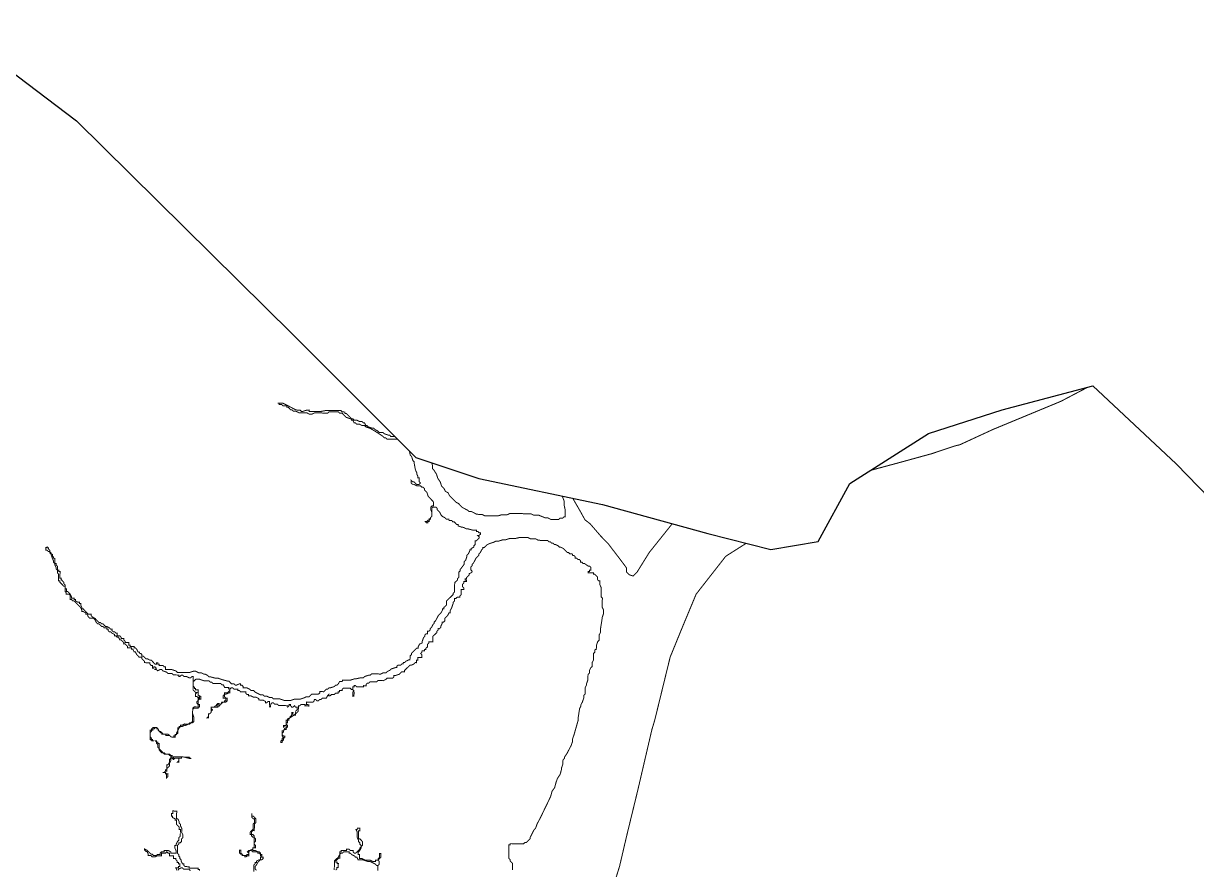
# Model space of a CAD drawing. Header units: metres. Extents: x 266208 to 280437, y 2124392 to 2131586.
# Drawn here: x 269259 to 272796, y 2128353 to 2130904 of the extents above; entities that cross this region are included whole.
import ezdxf

# ---------------------------------------------------------------- set-up
doc = ezdxf.new("R2010")
doc.units = ezdxf.units.M
doc.layers.add('LOW TIDE LINE', color=5, linetype='Continuous')

msp = doc.modelspace()

# ---------------------------------------------------------------- linework, layer by layer
at = {"color": 3}
msp.add_lwpolyline([(269030.6, 2130904.5), (269419.1, 2130611.1), (270069.3, 2129968.8), (270442, 2129596.1), (270632.3, 2129532.7), (271005, 2129453.4), (271322.2, 2129366.2), (271512.5, 2129318.6), (271655.2, 2129342.4), (271750.3, 2129516.9), (271988.2, 2129667.5), (272210.2, 2129738.9), (272483.4, 2129811.7), (272734.8, 2129576.8), (273171.8, 2129125.7)], dxfattribs=at)
at = {"layer": 'LOW TIDE LINE', "lineweight": 18}
for p, q in [((269840.9, 2128846.3), (269841, 2128850.3)), ((269844.9, 2128846.3), (269840.9, 2128846.3)), ((269841, 2128850.3), (269845, 2128850.3)), ((269848.9, 2128846.2), (269844.9, 2128846.3)), ((269845, 2128850.3), (269848.9, 2128850.2)), ((269848.9, 2128850.2), (269848.9, 2128846.2))]:
    msp.add_line(p, q, dxfattribs=at)
at = {"layer": 'LOW TIDE LINE', "lineweight": 18, "const_width": 3}
for points in [[(272468.5, 2129807.7), (272386.9, 2129764.9), (272182.6, 2129680.3), (272082.3, 2129634), (272066.3, 2129630.2), (271998.3, 2129607.3), (271902.4, 2129580.9), (271813.5, 2129556.9)], [(270883.5, 2129479.3), (270889.2, 2129464.2), (270889.1, 2129452.3), (270892.8, 2129436.3), (270892.5, 2129416.4), (270888.5, 2129416.5), (270884.5, 2129412.5), (270876.5, 2129412.6), (270872.5, 2129408.7), (270848.6, 2129409.1), (270840.7, 2129413.2), (270832.8, 2129413.3), (270813, 2129421.5), (270797, 2129421.8), (270789.1, 2129425.9), (270725.4, 2129426.8), (270717.4, 2129422.9), (270701.5, 2129423.2), (270689.5, 2129419.4), (270649.7, 2129419.9), (270641.8, 2129424), (270625.9, 2129424.3), (270618, 2129428.4), (270610, 2129432.5), (270602.1, 2129432.6), (270598.2, 2129436.6), (270590.3, 2129440.7), (270582.4, 2129444.8), (270574.5, 2129452.9), (270570.6, 2129456.9), (270562.7, 2129461), (270558.8, 2129465.1), (270550.9, 2129473.2), (270547, 2129477.2), (270543.1, 2129481.2), (270539.2, 2129489.3), (270531.3, 2129493.4), (270527.4, 2129501.4), (270519.6, 2129509.5), (270515.8, 2129521.5), (270508, 2129533.5), (270504.2, 2129545.5), (270496.4, 2129557.6), (270492.5, 2129561.6), (270492.6, 2129569.6), (270490.1, 2129580.1)], [(271215, 2129395.7), (271145.8, 2129309.1), (271109.1, 2129249.9), (271097, 2129238.2), (271085.1, 2129242.3), (271077.3, 2129250.4), (271077.4, 2129262.4), (271065.7, 2129278.5), (271022.7, 2129334.8), (270999.2, 2129359.1), (270967.9, 2129395.4), (270952.1, 2129407.6), (270936.6, 2129435.7), (270915.2, 2129472.5)], [(271438.6, 2129337.1), (271376.6, 2129297.8), (271287.3, 2129183.6), (271246.1, 2129084.7), (271208.9, 2128993.6), (271162.3, 2128803.1), (271153.9, 2128775.4), (271111.4, 2128592.8), (271077.6, 2128453.9), (271056.3, 2128362.6), (271010.4, 2128215.9)]]:
    msp.add_lwpolyline(points, dxfattribs=at)
at = {"layer": 'LOW TIDE LINE', "const_width": 3}
for points in [[(270387.3, 2129650.8), (270378.3, 2129650.9), (270370.3, 2129651), (270366.4, 2129651.1), (270362.4, 2129651.2), (270354.4, 2129651.3), (270350.5, 2129655.3), (270346.5, 2129655.4), (270342.6, 2129659.4), (270330.8, 2129667.5), (270311, 2129679.8), (270303.1, 2129683.9), (270291.2, 2129688), (270287.3, 2129692.1), (270283.3, 2129692.1), (270279.4, 2129692.2), (270271.5, 2129696.3), (270267.5, 2129696.4), (270263.5, 2129696.4), (270259.6, 2129700.4), (270255.6, 2129700.5), (270251.7, 2129708.5), (270247.7, 2129708.6), (270247.8, 2129712.6), (270243.8, 2129712.6), (270231.9, 2129716.8), (270228, 2129720.8), (270220.2, 2129728.9), (270216.2, 2129729), (270212.2, 2129729), (270208.3, 2129733.1), (270204.3, 2129733.1), (270196.3, 2129733.2), (270192.4, 2129733.3), (270180.4, 2129733.5), (270176.4, 2129729.5), (270164.4, 2129729.7), (270160.5, 2129729.8), (270152.5, 2129729.9), (270148.5, 2129730), (270136.6, 2129730.1), (270128.5, 2129726.3), (270120.6, 2129726.4), (270112.7, 2129730.5), (270104.7, 2129730.6), (270096.8, 2129730.7), (270088.8, 2129730.8), (270080.9, 2129734.9), (270072.9, 2129735), (270069, 2129739.1), (270065, 2129739.1), (270061.1, 2129743.2), (270057.2, 2129747.2), (270053.2, 2129747.3), (270053.3, 2129751.3), (270049.3, 2129751.3), (270041.3, 2129751.4), (270037.4, 2129755.5), (270033.4, 2129755.5), (270029.4, 2129755.6), (270029.5, 2129759.6), (270025.5, 2129759.6), (270029.5, 2129759.6), (270033.5, 2129759.5), (270037.4, 2129759.5), (270041.4, 2129759.4), (270049.3, 2129755.3), (270057.2, 2129751.2), (270065.1, 2129747.1), (270073, 2129743), (270080.9, 2129738.9), (270092.9, 2129738.7), (270096.8, 2129734.7), (270100.8, 2129734.6), (270112.8, 2129738.4), (270116.8, 2129738.4), (270120.8, 2129738.3), (270120.7, 2129734.3), (270128.7, 2129734.2), (270132.6, 2129734.2), (270140.6, 2129734), (270144.6, 2129734), (270148.6, 2129733.9), (270152.5, 2129733.9), (270172.5, 2129737.6), (270216.3, 2129736.9), (270220.2, 2129732.9), (270228.2, 2129732.8), (270228.1, 2129728.8), (270232.1, 2129728.7), (270243.9, 2129716.6), (270247.8, 2129712.6), (270251.8, 2129712.5), (270255.7, 2129708.5), (270263.7, 2129708.4), (270271.6, 2129704.3), (270279.5, 2129704.1), (270283.5, 2129700.1), (270287.4, 2129700), (270291.3, 2129692), (270295.3, 2129692), (270295.2, 2129688), (270299.2, 2129687.9), (270311.1, 2129683.8), (270315.1, 2129683.7), (270319, 2129679.7), (270326.9, 2129675.6), (270330.8, 2129671.5), (270342.8, 2129671.4), (270346.7, 2129667.3), (270358.6, 2129663.2), (270362.6, 2129663.1), (270366.5, 2129659.1), (270379.3, 2129658.9)], [(270733.6, 2128351.4), (270733.7, 2128355.4), (270733.8, 2128363.3), (270733.8, 2128367.3), (270733.9, 2128371.3), (270726.1, 2128379.4), (270726.1, 2128383.4), (270722.2, 2128387.4), (270722.2, 2128391.4), (270722.3, 2128395.4), (270722.4, 2128399.3), (270722.4, 2128403.3), (270722.6, 2128415.3), (270722.7, 2128423.2), (270722.8, 2128427.2), (270726.8, 2128427.2), (270726.8, 2128431.1), (270730.8, 2128431.1), (270734.8, 2128431), (270738.8, 2128431), (270746.7, 2128430.9), (270750.7, 2128430.8), (270754.7, 2128430.7), (270758.7, 2128430.7), (270766.6, 2128430.6), (270770.7, 2128434.5), (270774.6, 2128434.4), (270778.7, 2128438.3), (270782.7, 2128442.3), (270786.8, 2128446.2), (270786.8, 2128450.2), (270790.9, 2128458.1), (270799.1, 2128473.9), (270803.2, 2128477.8), (270807.3, 2128489.7), (270819.6, 2128513.4), (270848.3, 2128572.7), (270852.6, 2128588.6), (270860.7, 2128600.4), (270864.9, 2128616.3), (270869.1, 2128628.2), (270877.2, 2128640), (270881.4, 2128655.9), (270881.5, 2128659.9), (270885.6, 2128671.8), (270885.7, 2128679.7), (270885.8, 2128683.7), (270889.8, 2128687.6), (270889.9, 2128691.6), (270898, 2128703.4), (270902.1, 2128711.3), (270906.2, 2128719.2), (270910.3, 2128727.2), (270914.5, 2128739), (270914.6, 2128747), (270918.8, 2128758.9), (270931.3, 2128802.5), (270931.5, 2128810.5), (270935.8, 2128838.3), (270939.9, 2128846.2), (270940, 2128850.2), (270944.1, 2128858.1), (270948.3, 2128870), (270948.3, 2128874), (270948.4, 2128877.9), (270952.4, 2128881.9), (270952.7, 2128901.8), (270956.8, 2128909.7), (270956.9, 2128913.7), (270961, 2128925.5), (270961.1, 2128929.5), (270961.1, 2128933.5), (270961.2, 2128941.5), (270965.3, 2128945.4), (270965.3, 2128949.4), (270965.4, 2128953.4), (270969.5, 2128961.3), (270973.5, 2128965.2), (270973.7, 2128977.1), (270977.8, 2128985), (270977.9, 2128989), (270978, 2129001), (270978.1, 2129004.9), (270982.1, 2129008.9), (270982.2, 2129012.8), (270982.3, 2129016.8), (270986.2, 2129016.8), (270986.4, 2129024.7), (270986.4, 2129028.7), (270990.6, 2129040.6), (270994.6, 2129044.5), (270994.7, 2129052.5), (270994.8, 2129060.5), (270998.9, 2129068.4), (270999.1, 2129080.3), (271003.5, 2129108.1), (271003.6, 2129112.1), (271007.7, 2129124), (271007.8, 2129128), (271007.8, 2129131.9), (271007.9, 2129135.9), (271004, 2129144), (271004.1, 2129147.9), (271004.1, 2129151.9), (271004.2, 2129155.9), (271004.3, 2129159.9), (271004.3, 2129163.9), (271004.4, 2129167.8), (271004.4, 2129171.8), (271000.5, 2129175.9), (271000.6, 2129179.8), (271000.6, 2129183.8), (271000.7, 2129187.8), (271000.8, 2129195.8), (271000.9, 2129199.8), (271000.9, 2129203.7), (270997, 2129211.8), (270997.1, 2129215.7), (270997.2, 2129219.7), (270997.2, 2129223.7), (270993.2, 2129223.8), (270989.3, 2129227.8), (270989.4, 2129235.8), (270985.5, 2129239.8), (270981.6, 2129243.8), (270977.6, 2129243.9), (270977.7, 2129247.9), (270973.7, 2129247.9), (270969.7, 2129248), (270965.7, 2129248.1), (270961.7, 2129248.1), (270961.8, 2129252.1), (270965.8, 2129252), (270965.8, 2129256), (270969.8, 2129256), (270969.9, 2129259.9), (270969.9, 2129263.9), (270966, 2129268), (270962, 2129268), (270950.2, 2129276.2), (270946.2, 2129276.2), (270942.3, 2129280.3), (270938.3, 2129280.3), (270938.4, 2129284.3), (270934.5, 2129288.3), (270930.5, 2129288.4), (270926.6, 2129292.4), (270922.6, 2129292.5), (270922.6, 2129296.5), (270918.7, 2129300.5), (270914.7, 2129300.6), (270914.8, 2129304.6), (270906.8, 2129304.7), (270902.9, 2129308.7), (270898.9, 2129308.8), (270887.2, 2129320.9), (270879.2, 2129325), (270875.3, 2129325.1), (270871.3, 2129329.1), (270863.4, 2129333.2), (270859.5, 2129333.2), (270855.5, 2129337.3), (270851.6, 2129337.3), (270847.6, 2129341.4), (270843.7, 2129341.4), (270839.7, 2129345.5), (270835.7, 2129345.5), (270823.8, 2129345.7), (270811.9, 2129345.9), (270804, 2129350), (270788, 2129350.2), (270780.1, 2129354.3), (270776.1, 2129354.4), (270764.2, 2129354.6), (270756.2, 2129354.7), (270740.3, 2129350.9), (270724.3, 2129351.2), (270712.3, 2129347.3), (270704.4, 2129347.5), (270692.4, 2129343.7), (270684.4, 2129343.8), (270676.4, 2129339.9), (270664.4, 2129336.1), (270656.4, 2129332.2), (270652.3, 2129328.3), (270648.3, 2129324.4), (270644.3, 2129324.4), (270644.2, 2129320.5), (270640.2, 2129316.5), (270636.1, 2129308.6), (270632.1, 2129304.7), (270632, 2129300.7), (270628, 2129296.8), (270623.9, 2129292.9), (270619.8, 2129285), (270615.7, 2129277.1), (270611.7, 2129273.1), (270611.6, 2129269.2), (270607.6, 2129265.2), (270607.5, 2129261.3), (270607.5, 2129257.3), (270611.4, 2129253.2), (270611.3, 2129249.3), (270603.3, 2129245.4), (270603.3, 2129241.4), (270599.2, 2129237.5), (270595.2, 2129233.6), (270595.1, 2129229.6), (270591.2, 2129229.6), (270591.1, 2129225.7), (270595.1, 2129225.6), (270595, 2129221.6), (270591, 2129221.7), (270587.1, 2129221.7), (270587, 2129217.8), (270583, 2129213.8), (270582.9, 2129209.8), (270582.8, 2129205.9), (270586.8, 2129201.8), (270586.7, 2129197.8), (270582.7, 2129197.9), (270578.7, 2129198), (270578.7, 2129194), (270578.6, 2129190), (270578.6, 2129186), (270578.5, 2129182), (270574.5, 2129178.1), (270574.4, 2129174.1), (270570.4, 2129174.2), (270566.5, 2129174.2), (270562.4, 2129170.3), (270558.4, 2129170.4), (270558.4, 2129166.4), (270558.3, 2129162.4), (270554.3, 2129158.5), (270554.2, 2129154.5), (270550.1, 2129142.6), (270546, 2129134.7), (270545.9, 2129130.7), (270545.8, 2129126.8), (270541.9, 2129126.8), (270537.8, 2129118.9), (270533.7, 2129115), (270529.7, 2129111.1), (270529.6, 2129103.1), (270525.5, 2129099.2), (270521.6, 2129099.2), (270521.5, 2129095.3), (270517.4, 2129087.3), (270517.3, 2129083.4), (270513.3, 2129079.4), (270509.3, 2129079.5), (270509.3, 2129075.5), (270505.2, 2129071.6), (270505.2, 2129067.6), (270501.1, 2129063.7), (270497.1, 2129059.8), (270493, 2129055.8), (270493, 2129051.9), (270492.9, 2129047.9), (270492.9, 2129043.9), (270492.8, 2129039.9), (270488.8, 2129040), (270484.9, 2129040), (270480.9, 2129040.1), (270480.8, 2129036.1), (270476.8, 2129032.2), (270476.7, 2129028.2), (270476.7, 2129024.2), (270472.6, 2129020.3), (270472.6, 2129016.3), (270468.6, 2129016.4), (270468.5, 2129012.4), (270464.5, 2129012.5), (270460.6, 2129012.5), (270460.5, 2129008.5), (270456.5, 2129004.6), (270460.4, 2129000.6), (270460.3, 2128996.6), (270460.3, 2128992.6), (270456.3, 2128992.7), (270452.3, 2128992.7), (270448.3, 2128992.8), (270448.3, 2128988.8), (270448.2, 2128984.8), (270444.2, 2128984.9), (270444.2, 2128980.9), (270444.1, 2128976.9), (270440.1, 2128977), (270436.1, 2128973), (270428.1, 2128969.2), (270424.1, 2128969.2), (270420, 2128965.3), (270416, 2128961.4), (270412, 2128957.5), (270407.9, 2128953.5), (270407.9, 2128949.6), (270403.9, 2128949.6), (270399.9, 2128949.7), (270395.9, 2128945.8), (270391.8, 2128941.8), (270379.8, 2128938), (270375.8, 2128938.1), (270375.8, 2128934.1), (270371.8, 2128930.2), (270367.8, 2128930.2), (270359.8, 2128930.3), (270355.8, 2128930.4), (270351.8, 2128926.5), (270343.8, 2128922.6), (270339.8, 2128922.7), (270335.8, 2128922.7), (270331.8, 2128922.8), (270327.8, 2128922.8), (270323.8, 2128918.9), (270319.8, 2128919), (270315.8, 2128919), (270311.9, 2128919.1), (270307.9, 2128919.2), (270303.9, 2128919.2), (270299.9, 2128915.3), (270295.9, 2128915.4), (270291.8, 2128911.4), (270291.8, 2128907.4), (270287.8, 2128907.5), (270283.8, 2128907.6), (270283.8, 2128903.6), (270279.8, 2128903.6), (270275.8, 2128903.7), (270271.8, 2128903.8), (270267.8, 2128903.8), (270263.9, 2128903.9), (270259.9, 2128907.9), (270255.9, 2128908), (270255.9, 2128904), (270251.9, 2128904), (270251.9, 2128900.1), (270251.8, 2128896.1), (270255.7, 2128888.1), (270255.6, 2128884.1), (270255.5, 2128880.1), (270255.5, 2128876.1), (270251.5, 2128876.2), (270251.6, 2128880.2), (270251.6, 2128884.1), (270251.7, 2128888.1), (270255.7, 2128892), (270251.8, 2128896.1), (270247.8, 2128896.1), (270243.9, 2128900.2), (270239.9, 2128900.2), (270235.9, 2128900.3), (270231.9, 2128900.4), (270228, 2128900.4), (270224, 2128900.5), (270219.9, 2128896.5), (270219.9, 2128892.6), (270215.9, 2128892.6), (270211.9, 2128892.7), (270211.9, 2128888.7), (270207.9, 2128888.8), (270207.8, 2128884.8), (270203.8, 2128884.8), (270199.9, 2128884.9), (270195.8, 2128881), (270191.8, 2128881), (270187.9, 2128881.1), (270183.8, 2128877.2), (270179.8, 2128877.2), (270179.9, 2128881.2), (270175.9, 2128877.3), (270171.8, 2128869.4), (270167.8, 2128869.4), (270163.8, 2128869.5), (270159.8, 2128869.6), (270155.8, 2128865.6), (270151.8, 2128865.7), (270147.8, 2128861.8), (270143.8, 2128861.8), (270139.9, 2128865.9), (270135.9, 2128865.9), (270135.8, 2128861.9), (270131.8, 2128858), (270127.8, 2128858.1), (270123.8, 2128858.1), (270119.8, 2128858.2), (270115.9, 2128858.2), (270111.9, 2128858.3), (270111.8, 2128854.3), (270111.8, 2128850.3), (270115.7, 2128850.3), (270119.7, 2128850.2), (270119.7, 2128846.2), (270115.7, 2128846.3), (270111.7, 2128846.4), (270107.7, 2128846.4), (270107.8, 2128850.4), (270103.8, 2128850.5), (270099.8, 2128850.5), (270095.8, 2128850.6), (270091.8, 2128846.6), (270087.8, 2128846.7), (270087.8, 2128842.7), (270087.7, 2128838.7), (270087.6, 2128834.8), (270087.6, 2128830.8), (270083.5, 2128826.9), (270079.5, 2128822.9), (270079.4, 2128819), (270075.5, 2128819), (270063.4, 2128811.2), (270059.4, 2128807.3), (270059.3, 2128803.3), (270055.3, 2128803.4), (270055.3, 2128799.4), (270055.2, 2128795.4), (270051.2, 2128795.5), (270051.2, 2128791.5), (270055.1, 2128787.4), (270055, 2128783.5), (270051, 2128779.5), (270050.9, 2128775.6), (270047, 2128775.6), (270042.9, 2128771.7), (270042.9, 2128767.7), (270038.8, 2128763.8), (270038.8, 2128759.8), (270042.7, 2128755.8), (270046.7, 2128755.7), (270046.6, 2128751.7), (270042.6, 2128747.8), (270042.5, 2128743.8), (270038.5, 2128739.9), (270038.4, 2128735.9), (270034.4, 2128736), (270034.5, 2128740), (270038.5, 2128743.9), (270038.6, 2128747.9), (270042.6, 2128751.8), (270038.7, 2128755.8), (270038.8, 2128759.8), (270038.8, 2128763.8), (270038.9, 2128767.8), (270038.9, 2128771.8), (270042.9, 2128771.7), (270047, 2128779.6), (270051, 2128779.5), (270051.1, 2128783.5), (270051.1, 2128787.5), (270047.1, 2128787.6), (270043.1, 2128783.6), (270043.1, 2128787.6), (270047.1, 2128787.6), (270051.1, 2128787.5), (270051.2, 2128791.5), (270051.2, 2128795.5), (270051.3, 2128799.5), (270051.3, 2128803.4), (270055.3, 2128803.4), (270055.4, 2128807.4), (270063.4, 2128811.2), (270063.5, 2128815.2), (270067.4, 2128815.1), (270067.6, 2128823.1), (270067.6, 2128827.1), (270071.6, 2128827), (270071.5, 2128823), (270071.5, 2128819.1), (270075.5, 2128819), (270079.5, 2128822.9), (270079.6, 2128826.9), (270079.6, 2128830.9), (270083.7, 2128834.8), (270083.7, 2128838.8), (270083.8, 2128842.8), (270079.8, 2128842.8), (270075.9, 2128846.9), (270071.8, 2128843), (270067.8, 2128843), (270063.9, 2128847.1), (270064, 2128851), (270060, 2128851.1), (270059.9, 2128847.1), (270055.9, 2128843.2), (270056, 2128847.2), (270052, 2128847.2), (270048, 2128847.3), (270044, 2128847.3), (270040, 2128847.4), (270032.1, 2128847.5), (270028.1, 2128847.6), (270024.2, 2128851.6), (270020.2, 2128851.7), (270016.2, 2128851.7), (270012.3, 2128855.8), (270008.3, 2128855.8), (270004.3, 2128851.9), (270004.2, 2128847.9), (270004.2, 2128843.9), (270000.2, 2128844), (270000.2, 2128848), (270000.3, 2128852), (270000.3, 2128856), (270000.4, 2128859.9), (269996.4, 2128860), (269992.4, 2128856.1), (269988.4, 2128856.1), (269988.5, 2128860.1), (269980.6, 2128864.2), (269976.6, 2128864.3), (269972.6, 2128864.3), (269968.6, 2128864.4), (269968.7, 2128868.4), (269960.8, 2128872.5), (269956.8, 2128872.5), (269952.8, 2128872.6), (269944.9, 2128876.7), (269940.9, 2128876.7), (269936.9, 2128876.8), (269937, 2128880.8), (269933, 2128880.8), (269929.1, 2128884.9), (269929.2, 2128888.9), (269925.2, 2128888.9), (269921.2, 2128889), (269917.2, 2128889), (269913.2, 2128889.1), (269909.3, 2128893.1), (269905.3, 2128893.2), (269905.4, 2128897.2), (269901.4, 2128897.2), (269893.4, 2128897.3), (269889.5, 2128901.4), (269885.5, 2128901.4), (269881.5, 2128897.5), (269881.4, 2128893.5), (269881.4, 2128889.6), (269881.3, 2128885.6), (269877.3, 2128885.6), (269869.3, 2128881.8), (269865.3, 2128881.8), (269865.3, 2128877.8), (269865.2, 2128873.9), (269869.1, 2128869.8), (269873.1, 2128869.8), (269873.1, 2128865.8), (269873, 2128861.8), (269869, 2128857.9), (269861, 2128858), (269857, 2128854.1), (269852.9, 2128850.1), (269857, 2128858), (269861, 2128858), (269865, 2128857.9), (269865, 2128861.9), (269869, 2128861.9), (269869.1, 2128865.8), (269869.1, 2128869.8), (269865.2, 2128869.9), (269861.2, 2128869.9), (269861.2, 2128873.9), (269861.3, 2128877.9), (269865.3, 2128881.8), (269865.4, 2128885.8), (269869.4, 2128885.7), (269873.4, 2128885.7), (269877.4, 2128889.6), (269881.4, 2128893.5), (269881.5, 2128897.5), (269877.5, 2128897.6), (269877.6, 2128901.6), (269869.6, 2128901.7), (269865.6, 2128901.7), (269861.8, 2128909.8), (269857.8, 2128909.8), (269853.9, 2128913.8), (269849.9, 2128913.9), (269837.9, 2128914.1), (269834, 2128914.1), (269830, 2128914.2), (269826, 2128918.2), (269822.1, 2128918.3), (269818.1, 2128922.3), (269814.2, 2128922.4), (269806.2, 2128922.5), (269802.2, 2128922.6), (269790.3, 2128926.7), (269786.4, 2128926.8), (269782.4, 2128926.8), (269778.4, 2128926.9), (269774.4, 2128923), (269770.3, 2128919.1), (269770.3, 2128915.1), (269770.2, 2128911.1), (269770.1, 2128907.1), (269774.1, 2128903.1), (269774, 2128899.1), (269778, 2128899), (269777.9, 2128895), (269781.9, 2128895), (269785.9, 2128894.9), (269785.8, 2128890.9), (269785.8, 2128887), (269785.7, 2128883), (269785.7, 2128879), (269793.6, 2128874.9), (269793.5, 2128870.9), (269793.4, 2128866.9), (269789.5, 2128867), (269789.5, 2128871), (269789.6, 2128875), (269785.5, 2128871), (269789.5, 2128867), (269785.4, 2128863.1), (269785.4, 2128859.1), (269785.3, 2128855.1), (269785.2, 2128851.1), (269789.2, 2128851.1), (269789.2, 2128847.1), (269789.1, 2128843.1), (269785.1, 2128843.2), (269785.1, 2128839.2), (269781.1, 2128839.2), (269777.1, 2128839.3), (269773.1, 2128839.4), (269769.1, 2128835.4), (269769, 2128831.5), (269769, 2128827.5), (269768.9, 2128823.5), (269772.7, 2128811.5), (269772.7, 2128807.5), (269772.6, 2128803.5), (269772.5, 2128799.5), (269768.5, 2128795.6), (269764.5, 2128795.7), (269760.5, 2128791.8), (269756.5, 2128791.8), (269748.5, 2128787.9), (269744.5, 2128788), (269736.5, 2128784.1), (269732.5, 2128784.2), (269728.5, 2128780.3), (269724.4, 2128772.4), (269724.3, 2128764.4), (269720.2, 2128760.5), (269716.2, 2128756.6), (269716.1, 2128752.6), (269712.1, 2128752.6), (269708.2, 2128752.7), (269704.2, 2128752.8), (269700.2, 2128756.8), (269696.3, 2128756.9), (269692.3, 2128756.9), (269688.3, 2128757), (269688.4, 2128760.9), (269684.4, 2128761), (269680.4, 2128761.1), (269676.4, 2128761.1), (269676.5, 2128765.1), (269672.5, 2128765.2), (269668.6, 2128769.2), (269664.7, 2128777.2), (269660.7, 2128777.3), (269660.8, 2128781.3), (269656.8, 2128781.3), (269652.8, 2128777.4), (269648.8, 2128777.5), (269648.7, 2128773.5), (269644.7, 2128773.5), (269644.7, 2128769.6), (269640.6, 2128765.6), (269640.6, 2128761.6), (269640.5, 2128753.7), (269644.4, 2128749.6), (269644.3, 2128745.7), (269648.3, 2128745.6), (269648.3, 2128741.6), (269652.2, 2128741.6), (269648.3, 2128741.6), (269644.3, 2128741.7), (269644.3, 2128745.7), (269640.4, 2128745.7), (269640.4, 2128749.7), (269640.5, 2128753.7), (269640.5, 2128757.7), (269640.6, 2128761.6), (269640.6, 2128765.6), (269640.7, 2128769.6), (269640.8, 2128773.6), (269644.7, 2128773.5), (269644.8, 2128777.5), (269648.8, 2128777.5), (269648.8, 2128781.4), (269652.8, 2128781.4), (269656.8, 2128781.3), (269660.8, 2128781.3), (269664.7, 2128777.2), (269664.7, 2128773.2), (269668.6, 2128769.2), (269672.6, 2128769.1), (269676.5, 2128765.1), (269680.4, 2128761.1), (269684.4, 2128761), (269688.4, 2128760.9), (269692.3, 2128760.9), (269696.3, 2128760.8), (269700.2, 2128756.8), (269704.2, 2128752.8), (269708.2, 2128752.7), (269712.1, 2128752.6), (269712.2, 2128756.6), (269716.2, 2128756.6), (269716.2, 2128760.5), (269720.2, 2128760.5), (269720.3, 2128764.5), (269724.4, 2128772.4), (269724.4, 2128776.4), (269724.5, 2128780.3), (269728.5, 2128780.3), (269728.5, 2128784.3), (269732.5, 2128784.2), (269732.6, 2128788.2), (269736.5, 2128788.1), (269744.6, 2128792), (269748.5, 2128791.9), (269756.5, 2128791.8), (269760.5, 2128795.7), (269764.5, 2128795.7), (269768.6, 2128799.6), (269768.6, 2128803.6), (269768.7, 2128807.6), (269768.7, 2128811.5), (269768.8, 2128815.5), (269768.9, 2128823.5), (269769, 2128831.5), (269769.1, 2128835.4), (269769.2, 2128839.4), (269773.2, 2128843.3), (269777.2, 2128843.3), (269781.2, 2128843.2), (269785.1, 2128843.2), (269785.2, 2128847.1), (269785.2, 2128851.1), (269781.3, 2128855.2), (269781.4, 2128859.2), (269785.4, 2128863.1), (269785.5, 2128867.1), (269785.5, 2128871), (269781.6, 2128875.1), (269777.6, 2128875.1), (269777.7, 2128879.1), (269777.8, 2128883.1), (269781.8, 2128887), (269777.8, 2128887.1), (269773.9, 2128891.1), (269770, 2128895.2), (269770, 2128899.1), (269770.1, 2128907.1), (269770.2, 2128911.1), (269770.3, 2128915.1), (269770.4, 2128923), (269770.4, 2128927), (269770.5, 2128931), (269770.5, 2128935), (269766.6, 2128935), (269762.5, 2128931.1), (269758.5, 2128931.2), (269750.6, 2128935.3), (269746.7, 2128935.3), (269742.7, 2128935.4), (269738.8, 2128939.4), (269734.8, 2128939.5), (269730.7, 2128935.6), (269726.8, 2128935.6), (269726.8, 2128939.6), (269722.8, 2128939.7), (269714.9, 2128939.8), (269710.9, 2128939.8), (269707, 2128943.9), (269703, 2128943.9), (269695, 2128944), (269691.1, 2128948.1), (269679.2, 2128952.2), (269675.3, 2128956.3), (269671.3, 2128956.3), (269663.3, 2128952.5), (269659.4, 2128956.5), (269655.4, 2128956.6), (269659.4, 2128960.5), (269655.5, 2128964.5), (269651.5, 2128964.6), (269651.5, 2128960.6), (269647.5, 2128960.7), (269647.5, 2128964.7), (269647.6, 2128968.6), (269643.6, 2128968.7), (269639.7, 2128972.7), (269639.8, 2128976.7), (269635.8, 2128976.8), (269631.8, 2128976.8), (269627.8, 2128976.9), (269623.8, 2128977), (269623.9, 2128980.9), (269620, 2128985), (269616, 2128989), (269616.1, 2128993), (269612.1, 2128993.1), (269608.1, 2128993.1), (269604.2, 2128997.2), (269600.3, 2129001.2), (269596.4, 2129009.2), (269592.4, 2129009.3), (269588.6, 2129017.3), (269584.6, 2129017.3), (269584.7, 2129021.3), (269580.7, 2129021.4), (269576.7, 2129021.4), (269572.7, 2129021.5), (269572.8, 2129025.5), (269568.9, 2129029.5), (269564.9, 2129033.6), (269560.9, 2129033.6), (269561, 2129037.6), (269557.1, 2129041.6), (269553.2, 2129045.7), (269549.2, 2129045.7), (269545.3, 2129053.8), (269541.3, 2129053.8), (269537.4, 2129057.9), (269533.4, 2129057.9), (269533.5, 2129061.9), (269525.6, 2129066), (269521.7, 2129070), (269517.7, 2129070.1), (269513.8, 2129074.1), (269513.8, 2129078.1), (269509.8, 2129078.2), (269509.9, 2129082.2), (269505.9, 2129082.2), (269501.9, 2129082.3), (269498, 2129086.3), (269494, 2129086.4), (269490.1, 2129090.4), (269486.2, 2129094.5), (269482.2, 2129094.5), (269478.3, 2129098.6), (269474.4, 2129106.6), (269470.5, 2129110.6), (269462.5, 2129110.7), (269458.5, 2129110.8), (269454.6, 2129114.8), (269450.8, 2129122.9), (269446.8, 2129122.9), (269446.8, 2129126.9), (269438.9, 2129131), (269434.9, 2129131), (269435, 2129135), (269431.1, 2129143.1), (269427.2, 2129147.1), (269423.3, 2129151.1), (269415.5, 2129159.2), (269411.5, 2129163.3), (269407.5, 2129163.3), (269403.6, 2129167.4), (269399.6, 2129167.4), (269399.7, 2129171.4), (269399.8, 2129179.4), (269395.9, 2129183.4), (269391.9, 2129183.5), (269387.9, 2129183.5), (269388, 2129187.5), (269384.1, 2129191.5), (269384.1, 2129195.5), (269384.2, 2129199.5), (269384.2, 2129203.5), (269384.3, 2129207.5), (269380.3, 2129207.5), (269376.4, 2129211.6), (269372.5, 2129215.6), (269368.6, 2129219.6), (269368.6, 2129223.6), (269364.6, 2129223.7), (269364.7, 2129227.7), (269364.8, 2129235.6), (269364.9, 2129243.6), (269361, 2129247.6), (269361.1, 2129255.6), (269357.2, 2129259.6), (269357.2, 2129263.6), (269353.4, 2129271.6), (269353.4, 2129275.6), (269349.5, 2129279.7), (269349.6, 2129283.6), (269345.7, 2129291.7), (269341.9, 2129303.7), (269338, 2129307.7), (269338, 2129311.7), (269334.1, 2129311.7), (269330.1, 2129315.8), (269326.2, 2129315.8), (269326.2, 2129319.8), (269326.3, 2129323.8), (269330.3, 2129323.7), (269330.3, 2129327.7), (269330.3, 2129323.7), (269334.2, 2129323.7), (269334.2, 2129319.7), (269338.1, 2129315.7), (269338, 2129311.7), (269342, 2129307.6), (269341.9, 2129303.7), (269345.9, 2129303.6), (269345.8, 2129295.6), (269349.8, 2129295.6), (269349.7, 2129291.6), (269353.7, 2129291.5), (269353.6, 2129287.6), (269353.6, 2129283.6), (269353.5, 2129279.6), (269353.4, 2129275.6), (269357.4, 2129275.6), (269357.4, 2129271.6), (269361.3, 2129267.5), (269361.2, 2129263.6), (269361.2, 2129259.6), (269361.1, 2129255.6), (269365.1, 2129255.5), (269365, 2129251.5), (269369, 2129251.5), (269369, 2129247.5), (269368.8, 2129239.5), (269368.8, 2129235.6), (269368.7, 2129231.6), (269372.7, 2129231.5), (269372.6, 2129227.5), (269380.5, 2129219.5), (269380.4, 2129215.5), (269384.4, 2129211.4), (269384.2, 2129199.5), (269388.2, 2129199.4), (269388.1, 2129195.5), (269388, 2129191.5), (269392, 2129191.4), (269396, 2129187.4), (269399.9, 2129183.3), (269403.7, 2129175.3), (269403.7, 2129171.3), (269407.7, 2129171.3), (269411.6, 2129171.2), (269411.6, 2129167.2), (269415.6, 2129167.2), (269415.5, 2129163.2), (269423.4, 2129159.1), (269427.4, 2129159), (269427.3, 2129155.1), (269431.3, 2129155), (269431.3, 2129151), (269435.1, 2129143), (269435.1, 2129139), (269439, 2129139), (269443, 2129134.9), (269446.9, 2129130.9), (269450.8, 2129126.8), (269454.7, 2129122.8), (269458.7, 2129122.7), (269462.7, 2129122.7), (269462.6, 2129118.7), (269466.6, 2129114.7), (269474.5, 2129110.6), (269478.4, 2129106.5), (269482.3, 2129102.5), (269486.2, 2129098.4), (269490.2, 2129098.4), (269494.1, 2129094.3), (269498.1, 2129094.3), (269502, 2129090.2), (269506, 2129086.2), (269509.9, 2129086.1), (269517.9, 2129082), (269521.8, 2129078), (269525.8, 2129077.9), (269525.7, 2129074), (269529.6, 2129069.9), (269533.6, 2129069.9), (269537.5, 2129065.8), (269541.5, 2129065.8), (269541.4, 2129061.8), (269541.4, 2129057.8), (269545.4, 2129057.7), (269549.4, 2129057.7), (269553.3, 2129053.7), (269553.2, 2129049.7), (269561.2, 2129049.6), (269561.1, 2129045.6), (269565, 2129041.5), (269565, 2129037.5), (269569, 2129037.5), (269572.9, 2129037.4), (269576.9, 2129037.4), (269576.9, 2129033.4), (269576.8, 2129029.4), (269580.8, 2129029.4), (269580.7, 2129025.4), (269588.7, 2129025.3), (269592.7, 2129025.2), (269592.6, 2129021.2), (269596.6, 2129021.2), (269600.5, 2129017.1), (269604.4, 2129009.1), (269608.4, 2129009), (269608.3, 2129005.1), (269612.3, 2129005), (269616.2, 2129001), (269616.2, 2128997), (269620.1, 2128996.9), (269624.1, 2128992.9), (269628, 2128988.8), (269632, 2128988.8), (269639.9, 2128984.7), (269643.9, 2128984.6), (269647.8, 2128980.6), (269651.7, 2128976.5), (269655.6, 2128972.5), (269659.6, 2128972.4), (269659.7, 2128976.4), (269663.6, 2128976.4), (269663.6, 2128972.4), (269667.6, 2128972.3), (269667.5, 2128968.3), (269671.5, 2128968.3), (269675.5, 2128968.2), (269679.4, 2128968.2), (269683.4, 2128964.1), (269687.4, 2128964.1), (269687.3, 2128960.1), (269687.2, 2128956.1), (269691.2, 2128956.1), (269699.2, 2128955.9), (269703.2, 2128955.9), (269707.1, 2128955.8), (269719, 2128951.7), (269722.9, 2128947.6), (269726.9, 2128947.6), (269734.9, 2128947.4), (269738.9, 2128947.4), (269742.9, 2128947.3), (269746.8, 2128947.3), (269754.8, 2128947.2), (269758.8, 2128947.1), (269770.8, 2128950.9), (269774.8, 2128950.8), (269778.7, 2128950.8), (269786.6, 2128946.7), (269790.6, 2128946.6), (269794.6, 2128946.6), (269802.5, 2128942.5), (269806.5, 2128942.4), (269814.4, 2128938.3), (269818.3, 2128934.3), (269822.3, 2128934.2), (269838.2, 2128930), (269846.1, 2128929.9), (269858, 2128925.7), (269873.9, 2128921.5), (269877.9, 2128921.5), (269885.7, 2128913.4), (269889.7, 2128913.3), (269893.7, 2128913.3), (269897.6, 2128909.2), (269901.6, 2128909.2), (269909.6, 2128913), (269913.6, 2128913), (269913.5, 2128909), (269917.5, 2128908.9), (269921.4, 2128904.9), (269921.4, 2128900.9), (269925.3, 2128900.9), (269929.3, 2128900.8), (269933.3, 2128900.7), (269941.2, 2128896.6), (269945.1, 2128892.6), (269949.1, 2128892.5), (269953.1, 2128892.5), (269957, 2128888.4), (269972.8, 2128880.2), (269980.8, 2128880.1), (269984.7, 2128876.1), (269992.7, 2128876), (270000.6, 2128871.9), (270008.5, 2128871.8), (270012.5, 2128867.7), (270020.4, 2128867.6), (270028.4, 2128867.5), (270032.4, 2128867.4), (270044.3, 2128863.3), (270052.2, 2128863.2), (270056.2, 2128863.1), (270064.2, 2128863), (270076.2, 2128866.8), (270084.1, 2128866.7), (270092.1, 2128866.6), (270104.1, 2128870.4), (270112.1, 2128874.2), (270116.1, 2128874.2), (270120.1, 2128874.1), (270124.1, 2128878), (270128.1, 2128882), (270132.1, 2128881.9), (270140.1, 2128881.8), (270144.1, 2128881.7), (270148.1, 2128881.7), (270152.1, 2128885.6), (270152.1, 2128889.6), (270156.1, 2128889.5), (270160.1, 2128889.5), (270164.1, 2128889.4), (270168.1, 2128893.3), (270172.2, 2128897.2), (270176.2, 2128897.2), (270180.2, 2128901.1), (270184.2, 2128901.1), (270196.2, 2128904.9), (270200.2, 2128908.8), (270204.2, 2128908.7), (270208.2, 2128912.7), (270212.3, 2128920.6), (270216.3, 2128920.5), (270220.3, 2128920.4), (270220.4, 2128924.4), (270224.3, 2128924.4), (270236.3, 2128924.2), (270240.3, 2128924.1), (270244.2, 2128924.1), (270256.2, 2128927.9), (270260.2, 2128927.8), (270276.2, 2128931.6), (270280.2, 2128931.5), (270284.2, 2128931.5), (270288.2, 2128935.4), (270300.2, 2128939.2), (270304.2, 2128939.1), (270308.2, 2128943), (270312.2, 2128943), (270316.2, 2128942.9), (270324.2, 2128942.8), (270328.1, 2128942.8), (270336.1, 2128942.6), (270344.1, 2128946.5), (270348.1, 2128946.4), (270352.1, 2128946.4), (270356.1, 2128950.3), (270364.1, 2128954.2), (270368.2, 2128958.1), (270380.2, 2128961.9), (270384.2, 2128961.9), (270384.2, 2128965.8), (270388.3, 2128969.8), (270392.2, 2128969.7), (270396.2, 2128969.6), (270400.3, 2128973.6), (270404.2, 2128973.5), (270404.3, 2128977.5), (270408.3, 2128977.4), (270412.3, 2128981.4), (270420.3, 2128985.2), (270424.3, 2128985.2), (270424.4, 2128989.1), (270424.4, 2128993.1), (270424.5, 2128997.1), (270428.5, 2129001), (270428.6, 2129005), (270432.6, 2129008.9), (270436.7, 2129012.9), (270444.7, 2129020.7), (270448.7, 2129020.6), (270448.8, 2129024.6), (270452.9, 2129032.5), (270460.9, 2129036.4), (270461, 2129040.4), (270465.1, 2129052.3), (270469.2, 2129056.2), (270469.2, 2129060.2), (270473.3, 2129064.1), (270477.2, 2129064), (270477.3, 2129068), (270477.4, 2129072), (270481.3, 2129071.9), (270485.4, 2129075.9), (270485.4, 2129079.8), (270489.5, 2129083.8), (270493.6, 2129091.7), (270497.6, 2129095.6), (270497.7, 2129099.6), (270501.7, 2129103.5), (270509.9, 2129119.3), (270513.9, 2129123.2), (270518, 2129127.2), (270522.1, 2129135.1), (270522.1, 2129139.1), (270526.1, 2129139), (270526.2, 2129143), (270530.2, 2129146.9), (270534.3, 2129150.8), (270534.4, 2129158.8), (270534.4, 2129162.8), (270538.5, 2129166.7), (270542.5, 2129170.6), (270554.6, 2129182.4), (270554.7, 2129186.4), (270558.7, 2129190.3), (270558.8, 2129194.3), (270558.8, 2129198.3), (270558.9, 2129202.2), (270559, 2129206.2), (270559, 2129210.2), (270559.1, 2129214.2), (270559.1, 2129218.2), (270563.2, 2129222.1), (270567.2, 2129226), (270567.3, 2129230), (270571.3, 2129233.9), (270571.4, 2129241.9), (270571.5, 2129245.9), (270571.5, 2129249.8), (270575.6, 2129253.8), (270575.6, 2129257.7), (270587.8, 2129273.5), (270587.9, 2129277.5), (270587.9, 2129281.5), (270592, 2129285.4), (270596.1, 2129297.3), (270596.2, 2129301.3), (270600.2, 2129305.2), (270604.3, 2129313.1), (270604.4, 2129317.1), (270608.4, 2129317), (270608.4, 2129321), (270616.4, 2129324.9), (270616.5, 2129328.8), (270620.5, 2129332.8), (270620.6, 2129336.7), (270620.7, 2129340.7), (270620.7, 2129344.7), (270624.7, 2129344.6), (270628.7, 2129348.6), (270632.8, 2129352.5), (270632.8, 2129356.5), (270628.9, 2129360.5), (270632.9, 2129360.5), (270636.9, 2129364.4), (270637, 2129368.4), (270633, 2129368.4), (270629.1, 2129372.5), (270625.1, 2129372.5), (270625.2, 2129376.5), (270621.2, 2129376.6), (270613.2, 2129376.7), (270597.3, 2129380.9), (270593.4, 2129380.9), (270585.5, 2129385), (270581.5, 2129385.1), (270569.6, 2129389.3), (270569.7, 2129393.2), (270565.7, 2129393.3), (270557.8, 2129401.4), (270553.8, 2129401.4), (270549.9, 2129405.5), (270542, 2129405.6), (270542, 2129409.6), (270538, 2129409.6), (270534.1, 2129409.7), (270530.1, 2129413.7), (270522.2, 2129417.8), (270518.3, 2129421.9), (270514.4, 2129429.9), (270510.5, 2129433.9), (270506.6, 2129438), (270506.7, 2129442), (270502.7, 2129446), (270498.8, 2129446.1), (270494.8, 2129446.1), (270490.8, 2129446.2), (270490.7, 2129442.2), (270490.7, 2129438.2), (270490.6, 2129430.2), (270490.5, 2129426.3), (270490.4, 2129422.3), (270490.4, 2129418.3), (270486.3, 2129414.4), (270486.3, 2129410.4), (270482.2, 2129406.5), (270482.2, 2129402.5), (270478.2, 2129402.5), (270478.1, 2129398.6), (270474.2, 2129398.6), (270470.2, 2129402.7), (270474.2, 2129402.6), (270478.3, 2129406.5), (270482.2, 2129406.5), (270482.3, 2129410.4), (270486.3, 2129410.4), (270486.3, 2129414.4), (270490.4, 2129418.3), (270490.4, 2129422.3), (270490.5, 2129426.3), (270490.6, 2129430.2), (270486.7, 2129438.3), (270486.7, 2129442.2), (270486.8, 2129446.2), (270490.8, 2129450.1), (270494.8, 2129450.1), (270494.9, 2129454.1), (270494.9, 2129458.1), (270495, 2129462), (270491.1, 2129466.1), (270483.2, 2129474.2), (270479.3, 2129478.2), (270475.5, 2129490.2), (270471.6, 2129494.2), (270467.7, 2129498.3), (270467.7, 2129502.3), (270463.8, 2129506.3), (270459.8, 2129506.4), (270455.9, 2129510.4), (270451.9, 2129510.5), (270447.9, 2129510.5), (270443.9, 2129510.6), (270436, 2129514.7), (270432.1, 2129514.7), (270428.1, 2129518.8), (270428.2, 2129522.8), (270428.3, 2129526.7), (270432.2, 2129522.7), (270436.2, 2129522.6), (270440.1, 2129518.6), (270444, 2129514.6), (270448, 2129514.5), (270452, 2129514.4), (270456, 2129518.4), (270452.1, 2129522.4), (270452.3, 2129534.3), (270448.3, 2129534.4), (270448.3, 2129538.4), (270444.5, 2129546.4), (270444.5, 2129550.4), (270440.7, 2129558.4), (270437, 2129578.4), (270437, 2129582.4), (270433.1, 2129586.4), (270429.3, 2129598.4), (270425.4, 2129602.4), (270422.2, 2129615.9)], [(269722.2, 2128350.2), (269718.3, 2128358.3), (269722.3, 2128358.2), (269726.3, 2128358.2), (269726.3, 2128362.1), (269730.3, 2128362.1), (269730.4, 2128366.1), (269730.4, 2128370), (269726.5, 2128370.1), (269726.5, 2128374.1), (269722.5, 2128374.1), (269722.6, 2128378.1), (269718.7, 2128382.2), (269718.7, 2128386.1), (269710.8, 2128386.3), (269710.8, 2128390.2), (269710.9, 2128394.2), (269706.9, 2128394.3), (269702.9, 2128394.3), (269698.9, 2128394.4), (269699, 2128398.4), (269699, 2128402.4), (269695.1, 2128402.4), (269691.1, 2128406.5), (269687.1, 2128402.5), (269683.1, 2128402.6), (269679.1, 2128402.7), (269675.2, 2128402.7), (269675.1, 2128398.7), (269675, 2128394.7), (269671.1, 2128394.8), (269663.1, 2128394.9), (269655.1, 2128391.1), (269651.1, 2128391.1), (269647.1, 2128391.2), (269643.2, 2128395.2), (269639.2, 2128395.3), (269635.2, 2128395.3), (269635.3, 2128399.3), (269631.4, 2128407.3), (269627.4, 2128407.4), (269627.5, 2128411.4), (269623.5, 2128411.4), (269623.6, 2128415.4), (269631.5, 2128411.3), (269639.3, 2128403.2), (269643.3, 2128399.2), (269647.2, 2128399.1), (269651.2, 2128395.1), (269659.1, 2128395), (269663.2, 2128398.9), (269667.1, 2128398.8), (269671.1, 2128398.8), (269671.2, 2128402.8), (269675.2, 2128406.7), (269679.2, 2128406.6), (269683.2, 2128406.6), (269683.2, 2128410.6), (269687.2, 2128410.5), (269691.2, 2128410.4), (269695.2, 2128410.4), (269703.1, 2128406.3), (269703, 2128402.3), (269707, 2128402.2), (269711, 2128402.2), (269715, 2128402.1), (269719, 2128402.1), (269719, 2128406.1), (269719.1, 2128410), (269715.2, 2128418.1), (269715.3, 2128422), (269715.3, 2128426), (269719.3, 2128426), (269719.4, 2128429.9), (269723.5, 2128437.8), (269727.5, 2128441.8), (269727.6, 2128449.7), (269731.7, 2128453.7), (269731.8, 2128461.6), (269731.8, 2128465.6), (269731.9, 2128469.6), (269731.9, 2128473.6), (269728, 2128473.6), (269728, 2128477.6), (269728.1, 2128481.6), (269724.2, 2128485.6), (269720.2, 2128489.7), (269720.4, 2128497.6), (269720.4, 2128501.6), (269716.4, 2128501.7), (269716.5, 2128505.7), (269708.6, 2128509.8), (269708.6, 2128513.7), (269704.7, 2128513.8), (269704.7, 2128517.8), (269704.8, 2128521.8), (269708.8, 2128521.7), (269708.8, 2128525.7), (269708.9, 2128529.7), (269712.9, 2128529.6), (269716.8, 2128529.5), (269720.8, 2128529.5), (269720.8, 2128525.5), (269720.7, 2128521.5), (269720.6, 2128513.6), (269720.5, 2128509.6), (269720.5, 2128505.6), (269724.4, 2128505.5), (269728.3, 2128497.5), (269728.3, 2128493.5), (269732.2, 2128489.5), (269732.1, 2128485.5), (269736, 2128477.5), (269735.9, 2128469.5), (269735.8, 2128465.5), (269739.7, 2128457.5), (269739.6, 2128449.6), (269735.5, 2128445.6), (269735.5, 2128441.7), (269735.4, 2128437.7), (269731.4, 2128433.7), (269727.4, 2128433.8), (269727.3, 2128429.8), (269723.3, 2128425.9), (269723.2, 2128421.9), (269723.2, 2128417.9), (269723.1, 2128414), (269723.1, 2128410), (269723, 2128406), (269722.9, 2128402), (269726.9, 2128398), (269726.8, 2128394), (269730.7, 2128389.9), (269730.7, 2128386), (269734.6, 2128381.9), (269734.5, 2128377.9), (269738.4, 2128369.9), (269742.4, 2128369.9), (269742.3, 2128365.9), (269746.2, 2128361.8), (269750.2, 2128361.8), (269754.2, 2128361.7), (269758.2, 2128361.7), (269758.1, 2128357.7), (269762.1, 2128357.6), (269774, 2128357.5), (269778, 2128357.4), (269782, 2128357.3), (269786, 2128357.3), (269785.9, 2128353.3), (269789.9, 2128353.2), (269789.9, 2128349.3)], [(269953.1, 2128346.9), (269953.2, 2128354.8), (269953.3, 2128358.8), (269953.3, 2128362.8), (269953.4, 2128366.8), (269957.4, 2128370.7), (269957.5, 2128374.7), (269961.5, 2128374.6), (269961.5, 2128378.6), (269969.5, 2128382.5), (269973.5, 2128382.4), (269973.6, 2128386.4), (269973.6, 2128390.4), (269977.6, 2128390.3), (269977.7, 2128394.3), (269973.7, 2128394.4), (269973.7, 2128398.3), (269969.8, 2128402.4), (269965.8, 2128402.4), (269965.9, 2128406.4), (269961.9, 2128406.5), (269957.9, 2128406.5), (269950, 2128406.7), (269946.1, 2128410.7), (269942.1, 2128410.8), (269938, 2128406.8), (269938, 2128402.8), (269937.9, 2128398.9), (269937.9, 2128394.9), (269933.9, 2128394.9), (269929.8, 2128391), (269925.9, 2128391.1), (269925.9, 2128395.1), (269921.9, 2128395.1), (269918, 2128395.2), (269918, 2128399.2), (269914, 2128399.2), (269910.1, 2128403.3), (269910.2, 2128407.2), (269910.2, 2128411.2), (269914.2, 2128411.2), (269914.1, 2128407.2), (269914.1, 2128403.2), (269918, 2128399.2), (269921.9, 2128395.1), (269925.9, 2128395.1), (269929.9, 2128395), (269933.9, 2128398.9), (269937.9, 2128398.9), (269938, 2128402.8), (269934, 2128406.9), (269938.1, 2128410.8), (269942.1, 2128410.8), (269950.1, 2128414.6), (269950.1, 2128418.6), (269954.1, 2128418.5), (269954.2, 2128422.5), (269954.3, 2128430.5), (269954.4, 2128434.5), (269954.4, 2128438.5), (269954.5, 2128442.4), (269954.5, 2128446.4), (269954.6, 2128450.4), (269950.6, 2128450.5), (269946.7, 2128454.5), (269946.7, 2128458.5), (269942.8, 2128458.5), (269942.8, 2128462.5), (269942.9, 2128466.5), (269946.9, 2128470.4), (269951, 2128474.3), (269951, 2128478.3), (269951.1, 2128482.3), (269951.1, 2128486.3), (269951.2, 2128490.3), (269955.2, 2128494.2), (269955.3, 2128498.2), (269955.4, 2128502.2), (269955.4, 2128506.1), (269951.4, 2128506.2), (269947.5, 2128510.2), (269947.6, 2128514.2), (269947.6, 2128518.2), (269947.7, 2128522.2), (269947.6, 2128518.2), (269947.6, 2128514.2), (269951.5, 2128514.2), (269955.5, 2128510.1), (269959.4, 2128506.1), (269959.3, 2128502.1), (269959.3, 2128498.1), (269959.2, 2128494.1), (269955.2, 2128490.2), (269955.1, 2128486.2), (269955.1, 2128482.3), (269955, 2128478.3), (269954.9, 2128474.3), (269954.9, 2128470.3), (269950.9, 2128470.4), (269946.9, 2128466.4), (269946.8, 2128462.5), (269946.7, 2128458.5), (269950.7, 2128458.4), (269954.7, 2128454.4), (269954.6, 2128450.4), (269958.5, 2128446.4), (269958.5, 2128442.4), (269958.4, 2128438.4), (269954.4, 2128434.5), (269954.3, 2128430.5), (269958.2, 2128426.4), (269958.2, 2128422.5), (269958.1, 2128418.5), (269954.1, 2128418.5), (269950.1, 2128418.6), (269950.1, 2128414.6), (269950, 2128410.6), (269954, 2128410.6), (269958, 2128410.5), (269965.9, 2128406.4), (269969.9, 2128406.4), (269973.8, 2128402.3), (269973.7, 2128398.3), (269977.7, 2128398.3), (269977.7, 2128394.3), (269977.6, 2128390.3), (269981.6, 2128390.3), (269981.5, 2128386.3), (269977.5, 2128382.4), (269973.5, 2128382.4), (269969.5, 2128378.5), (269965.4, 2128374.6), (269961.3, 2128366.7), (269957.3, 2128362.7), (269957.2, 2128358.8), (269957.2, 2128354.8), (269961.1, 2128350.7)], [(270196, 2128351.3), (270196.1, 2128355.3), (270196.2, 2128359.2), (270196.3, 2128367.2), (270196.3, 2128371.2), (270196.4, 2128375.2), (270196.5, 2128379.2), (270200.5, 2128383.1), (270204.5, 2128387), (270208.6, 2128390.9), (270212.7, 2128398.8), (270212.7, 2128402.8), (270212.8, 2128406.8), (270216.8, 2128406.7), (270216.8, 2128410.7), (270220.8, 2128410.7), (270224.8, 2128410.6), (270228.8, 2128410.5), (270232.7, 2128410.5), (270232.8, 2128414.5), (270236.8, 2128414.4), (270240.8, 2128414.4), (270244.7, 2128410.3), (270248.7, 2128410.3), (270252.7, 2128410.2), (270252.6, 2128406.2), (270256.5, 2128402.2), (270260.5, 2128402.1), (270268.6, 2128410), (270272.6, 2128413.9), (270272.7, 2128417.9), (270276.7, 2128421.8), (270276.8, 2128425.8), (270272.9, 2128429.8), (270272.9, 2128433.8), (270269, 2128437.8), (270269, 2128441.8), (270265.2, 2128449.8), (270265.3, 2128457.8), (270265.4, 2128461.8), (270265.4, 2128465.8), (270261.5, 2128473.8), (270265.5, 2128473.7), (270265.6, 2128477.7), (270269.6, 2128477.7), (270273.5, 2128477.6), (270273.5, 2128473.6), (270273.4, 2128469.6), (270269.5, 2128469.7), (270269.4, 2128465.7), (270269.3, 2128461.7), (270269.3, 2128457.7), (270269.2, 2128453.8), (270269.2, 2128449.8), (270269.1, 2128445.8), (270273.1, 2128445.7), (270277, 2128441.7), (270280.9, 2128437.7), (270280.9, 2128433.7), (270280.8, 2128425.7), (270276.7, 2128421.8), (270276.7, 2128417.8), (270272.6, 2128409.9), (270268.5, 2128406), (270268.5, 2128402), (270268.4, 2128398), (270272.4, 2128398), (270272.3, 2128394), (270272.3, 2128390), (270272.2, 2128386), (270276.2, 2128386), (270280.2, 2128385.9), (270288.1, 2128381.8), (270292.1, 2128381.7), (270300, 2128381.6), (270304, 2128381.6), (270311.9, 2128377.5), (270315.9, 2128377.4), (270319.9, 2128377.4), (270319.9, 2128381.3), (270323.9, 2128381.3), (270327.9, 2128381.2), (270327.9, 2128385.2), (270332, 2128389.1), (270332, 2128393.1), (270332.1, 2128397.1), (270332.2, 2128401.1), (270336.1, 2128401), (270336.1, 2128397), (270336, 2128393), (270336, 2128389.1), (270331.9, 2128385.1), (270327.9, 2128381.2), (270331.8, 2128377.2), (270331.8, 2128373.2), (270331.7, 2128369.2), (270327.7, 2128365.3), (270327.6, 2128361.3), (270327.5, 2128353.3), (270327.4, 2128349.4)], [(270327.4, 2128349.4), (270327.5, 2128353.3), (270327.5, 2128357.3), (270327.6, 2128361.3), (270327.7, 2128365.3), (270323.7, 2128365.4), (270319.8, 2128369.4), (270303.9, 2128377.6), (270296, 2128377.7), (270284.1, 2128381.9), (270268.2, 2128382.1), (270264.3, 2128390.1), (270260.3, 2128390.2), (270256.4, 2128394.2), (270248.5, 2128398.3), (270244.6, 2128402.3), (270240.6, 2128402.4), (270240.7, 2128406.4), (270236.7, 2128406.4), (270232.7, 2128406.5), (270224.7, 2128406.6), (270220.7, 2128402.7), (270216.7, 2128402.8), (270212.7, 2128398.8), (270212.6, 2128390.9), (270212.5, 2128386.9), (270208.5, 2128386.9), (270204.5, 2128383), (270200.4, 2128379.1), (270200.4, 2128375.1), (270204.4, 2128375.1), (270204.3, 2128371.1), (270208.3, 2128371), (270208.2, 2128367), (270208.2, 2128363.1), (270208.1, 2128359.1), (270204.1, 2128359.1), (270204.1, 2128355.2), (270200, 2128351.2)], [(269762, 2128349.7), (269758.1, 2128353.7), (269746.1, 2128353.9), (269742.1, 2128353.9), (269738.2, 2128358), (269734.2, 2128358), (269726.2, 2128354.2), (269726.2, 2128350.2)]]:
    msp.add_lwpolyline(points, dxfattribs=at)
at = {"layer": 'LOW TIDE LINE', "lineweight": 18, "const_width": 3}
for points in [[(269849, 2128854.2), (269845, 2128854.2), (269841, 2128850.3), (269840.9, 2128846.3), (269836.9, 2128846.4), (269832.9, 2128842.5), (269828.9, 2128842.5), (269824.9, 2128842.6), (269824.9, 2128838.6), (269824.8, 2128834.6), (269824.8, 2128830.6), (269824.7, 2128826.7), (269820.7, 2128822.7), (269816.7, 2128822.8), (269816.6, 2128818.8), (269816.6, 2128814.8), (269812.5, 2128810.9), (269816.5, 2128810.8), (269816.6, 2128814.8), (269816.6, 2128818.8), (269816.7, 2128822.8), (269820.7, 2128822.7), (269824.7, 2128826.7), (269824.8, 2128830.6), (269828.8, 2128834.6), (269824.9, 2128838.6), (269824.9, 2128842.6), (269828.9, 2128842.5), (269832.9, 2128842.5), (269840.9, 2128842.4), (269844.8, 2128842.3), (269844.9, 2128846.3), (269848.9, 2128846.2), (269848.9, 2128850.2)], [(269682.7, 2128645.5), (269686.7, 2128649.5), (269686.8, 2128653.4), (269690.8, 2128653.4), (269690.8, 2128657.4), (269690.9, 2128661.3), (269690.9, 2128665.3), (269691, 2128669.3), (269695, 2128669.3), (269699.1, 2128677.2), (269699.1, 2128681.1), (269699.2, 2128685.1), (269703.2, 2128689), (269703.3, 2128693), (269707.3, 2128693), (269703.3, 2128693), (269703.4, 2128697), (269699.4, 2128697.1), (269695.5, 2128701.1), (269691.5, 2128701.2), (269687.5, 2128701.2), (269683.5, 2128701.3), (269679.6, 2128705.3), (269675.6, 2128705.4), (269671.7, 2128709.4), (269667.8, 2128713.5), (269667.8, 2128717.4), (269663.9, 2128721.5), (269664, 2128725.5), (269664, 2128729.4), (269660.1, 2128733.5), (269660.1, 2128737.5), (269656.2, 2128741.5), (269660.2, 2128741.4), (269660.1, 2128737.5), (269664.1, 2128737.4), (269664.1, 2128733.4), (269668.1, 2128733.4), (269668, 2128729.4), (269667.9, 2128725.4), (269667.8, 2128717.4), (269671.7, 2128713.4), (269675.7, 2128709.4), (269679.6, 2128705.3), (269683.6, 2128705.3), (269687.5, 2128701.2), (269699.4, 2128701), (269703.4, 2128697), (269707.3, 2128696.9), (269707.3, 2128693), (269707.2, 2128689), (269711.2, 2128688.9), (269711.3, 2128692.9), (269715.2, 2128692.9), (269719.2, 2128692.8), (269727.2, 2128692.7), (269735.1, 2128692.6), (269743.1, 2128692.4), (269751.1, 2128692.3), (269755.1, 2128692.3), (269759, 2128692.2), (269763, 2128688.2), (269759, 2128688.2), (269743.1, 2128692.4), (269739.1, 2128692.5), (269735.1, 2128692.6), (269735.1, 2128688.6), (269731.1, 2128688.6), (269727.1, 2128688.7), (269727.1, 2128684.7), (269727, 2128680.7), (269727, 2128676.8), (269723, 2128676.8), (269727, 2128680.7), (269727.1, 2128684.7), (269727.1, 2128688.7), (269723.1, 2128688.8), (269719.2, 2128688.8), (269715.2, 2128688.9), (269711.1, 2128684.9), (269707.2, 2128689), (269703.2, 2128689), (269703.2, 2128685.1), (269703.1, 2128681.1), (269699, 2128673.2), (269699, 2128669.2), (269698.9, 2128665.2), (269694.9, 2128661.3), (269690.8, 2128657.4), (269690.8, 2128653.4), (269690.7, 2128649.4), (269686.7, 2128649.5), (269682.7, 2128645.5), (269686.7, 2128645.5), (269690.6, 2128641.4), (269694.6, 2128641.4), (269694.5, 2128637.4), (269694.5, 2128633.4), (269690.4, 2128629.5), (269690.5, 2128633.5), (269690.5, 2128637.5), (269690.6, 2128641.4), (269686.6, 2128641.5), (269686.7, 2128645.5), (269682.7, 2128645.5), (269678.7, 2128645.6)]]:
    msp.add_lwpolyline(points, close=True, dxfattribs=at)

doc.saveas('drawing.dxf')
